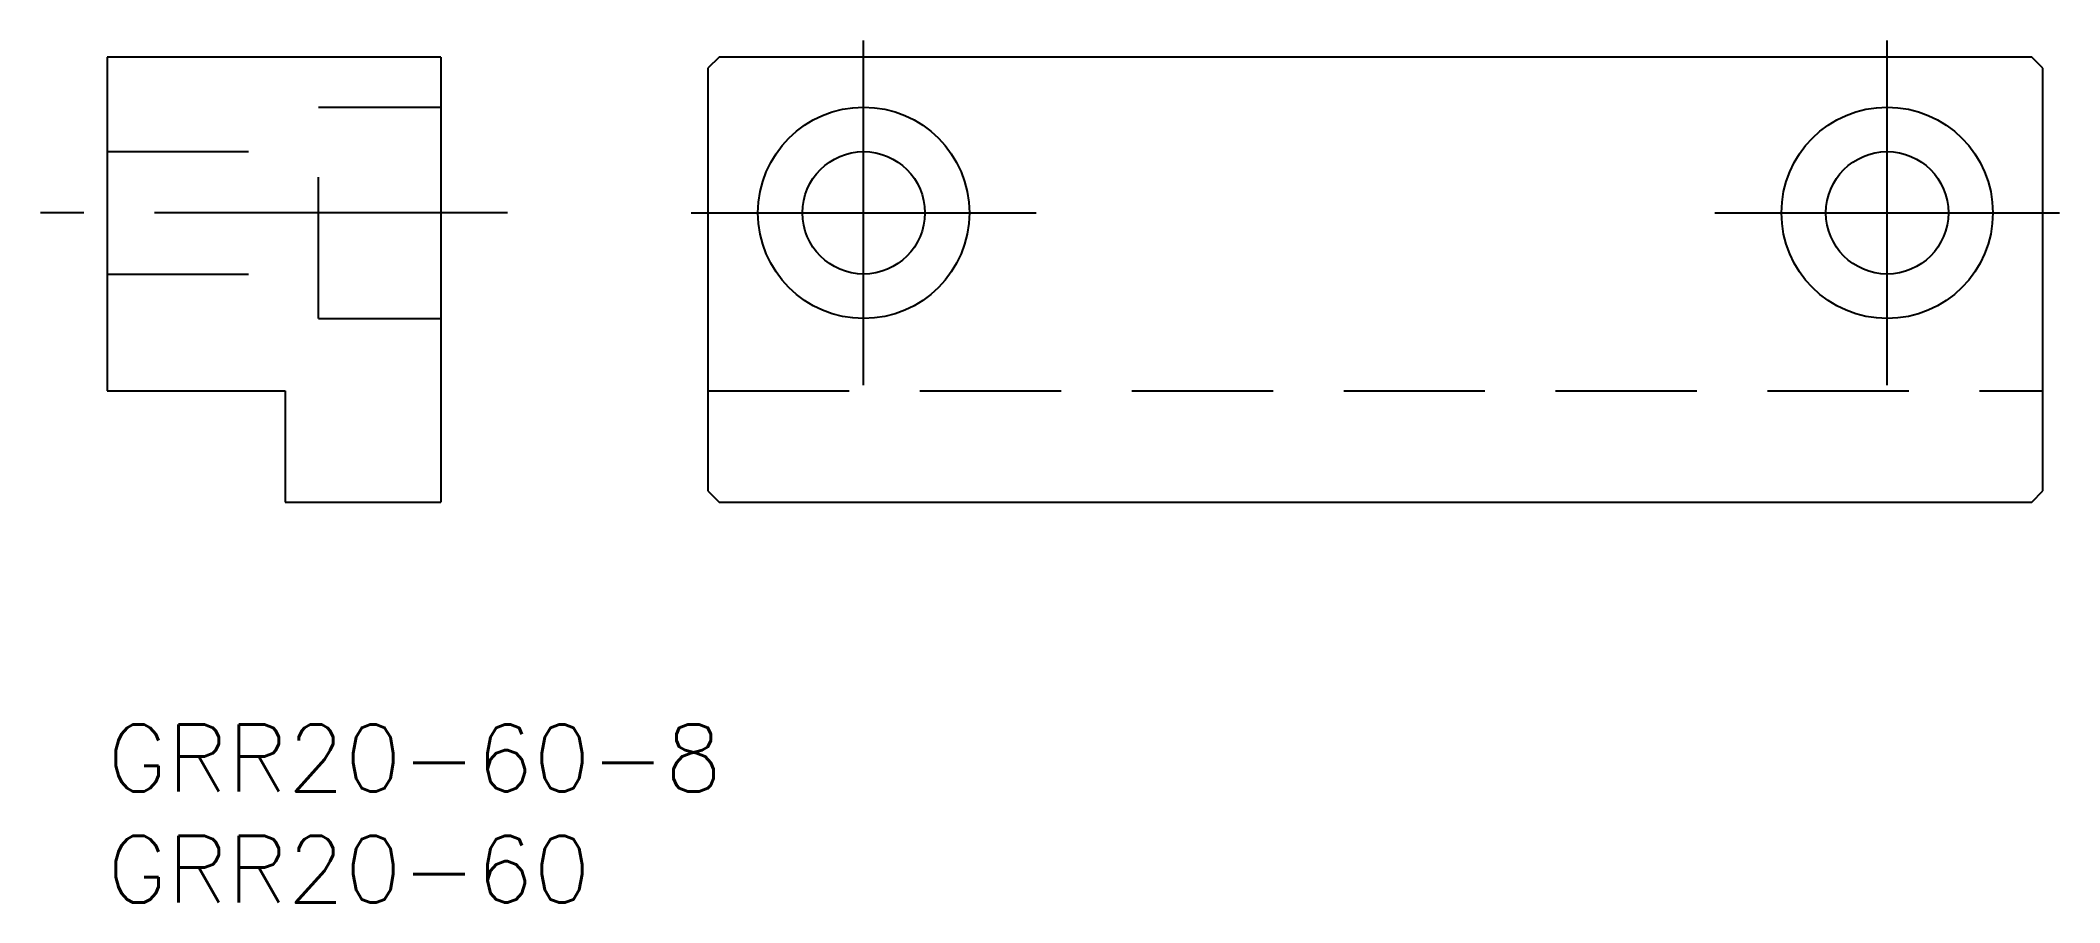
# Model space of a CAD drawing. Extents: x -3 to 87.8, y -8 to 30.8.
import ezdxf

# ---------------------------------------------------------------- set-up
doc = ezdxf.new("R2010")
doc.units = 0
doc.header["$LTSCALE"] = 0.5
doc.linetypes.add('CENTER', pattern=[50.8, 31.75, -6.35, 6.35, -6.35])
doc.linetypes.add('DASHED', pattern=[19.05, 12.7, -6.35])
for name, color, linetype in [('MSM_CENTER', 1, 'CENTER'), ('MSM_CONTINUOUS', 7, 'CONTINUOUS'), ('MSM_DASHED', 4, 'DASHED'), ('MSM_PART_NUMBER', 7, 'CONTINUOUS')]:
    doc.layers.add(name, color=color, linetype=linetype)
doc.styles.get("Standard").update_dxf_attribs({"font": 'txt.shx', "height": 3, "bigfont": 'bigfont.shx'})

# ---------------------------------------------------------------- blocks, each defined once
blk = doc.blocks.new('*U2')
at = {"layer": 'MSM_PART_NUMBER'}
blk.add_text('GRR20-60-8', height=3, dxfattribs=at).set_placement((0, -3))
blk = doc.blocks.new('*U3')
at = {"layer": 'MSM_PART_NUMBER'}
blk.add_text('GRR20-60', height=3, dxfattribs=at).set_placement((0, -8))

msp = doc.modelspace()

# ---------------------------------------------------------------- linework, layer by layer
at = {"layer": 'MSM_CENTER'}
for p, q in [((34, 15.25), (34, 30.75)), ((80, 15.25), (80, 30.75)), ((18, 23), (-3, 23)), ((26.25, 23), (41.75, 23)), ((72.25, 23), (87.75, 23))]:
    msp.add_line(p, q, dxfattribs=at)
at = {"layer": 'MSM_CONTINUOUS'}
for p, q in [((0, 30), (0, 15)), ((15, 30), (0, 30)), ((15, 30), (15, 10)), ((27.5, 30), (27, 29.5)), ((86.5, 30), (27.5, 30)), ((87, 29.5), (86.5, 30)), ((27, 29.5), (27, 10.5)), ((87, 10.5), (87, 29.5)), ((0, 15), (8, 15)), ((8, 15), (8, 10)), ((8, 10), (15, 10)), ((27, 10.5), (27.5, 10)), ((27.5, 10), (86.5, 10)), ((86.5, 10), (87, 10.5))]:
    msp.add_line(p, q, dxfattribs=at)
for centre, radius in [((34, 23), 4.75), ((80, 23), 4.75), ((34, 23), 2.75), ((80, 23), 2.75)]:
    msp.add_circle(centre, radius, dxfattribs=at)
at = {"layer": 'MSM_DASHED'}
for p, q in [((9.5, 27.75), (15, 27.75)), ((9.5, 18.25), (9.5, 27.75)), ((0, 25.75), (9.5, 25.75)), ((0, 20.25), (9.5, 20.25)), ((9.5, 18.25), (15, 18.25)), ((27, 15), (87, 15))]:
    msp.add_line(p, q, dxfattribs=at)

# ---------------------------------------------------------------- block references
at = {"layer": 'MSM_CONTINUOUS'}
for name in ['*U2', '*U3']:
    msp.add_blockref(name, (0, 0), dxfattribs=at)

doc.saveas('drawing.dxf')
